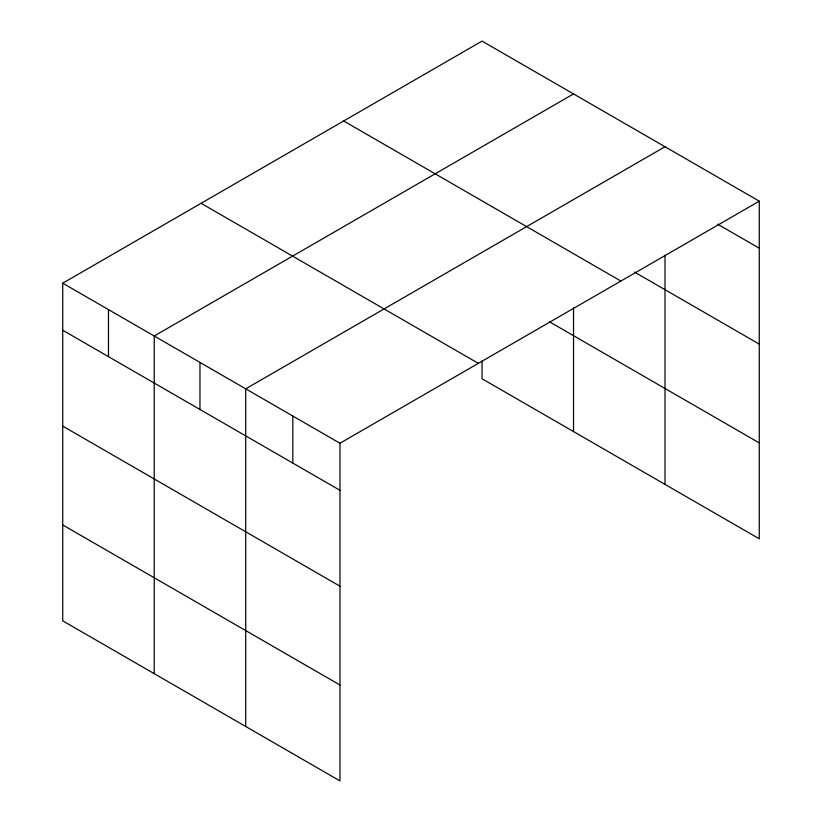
<?xml version="1.0" encoding="UTF-8"?>
<svg xmlns="http://www.w3.org/2000/svg" width="822" height="822" viewBox="0 0 822 822"><rect width="100%" height="100%" fill="white"/><g stroke="black" fill="none" stroke-linecap="round" stroke-linejoin="round"><path stroke-width="1.23" d="M759.271 201.164L482.041 41.1L62.729 283.189L62.729 620.836L339.959 780.9L339.959 443.243L759.271 201.164L759.271 538.811L482.041 378.757L482.041 360.848M573.53 93.924L154.217 336.003L154.217 673.66M665.008 146.737L245.706 388.827L245.706 726.484M717.627 224.17L759.271 248.213M634.512 272.082L759.271 344.11M343.668 120.988L620.898 281.052M549.569 321.844L759.271 442.914M201.102 203.301L478.332 363.355M62.729 283.189L339.959 443.243M62.729 330.238L339.959 490.302M62.729 426.135L339.959 586.199M62.729 524.939L339.959 685.003M665.008 255.169L665.008 484.394M573.53 307.449L573.53 431.571M292.827 416.035L292.827 463.084M199.962 362.42L199.962 409.469M108.473 309.596L108.473 356.645"/></g></svg>
